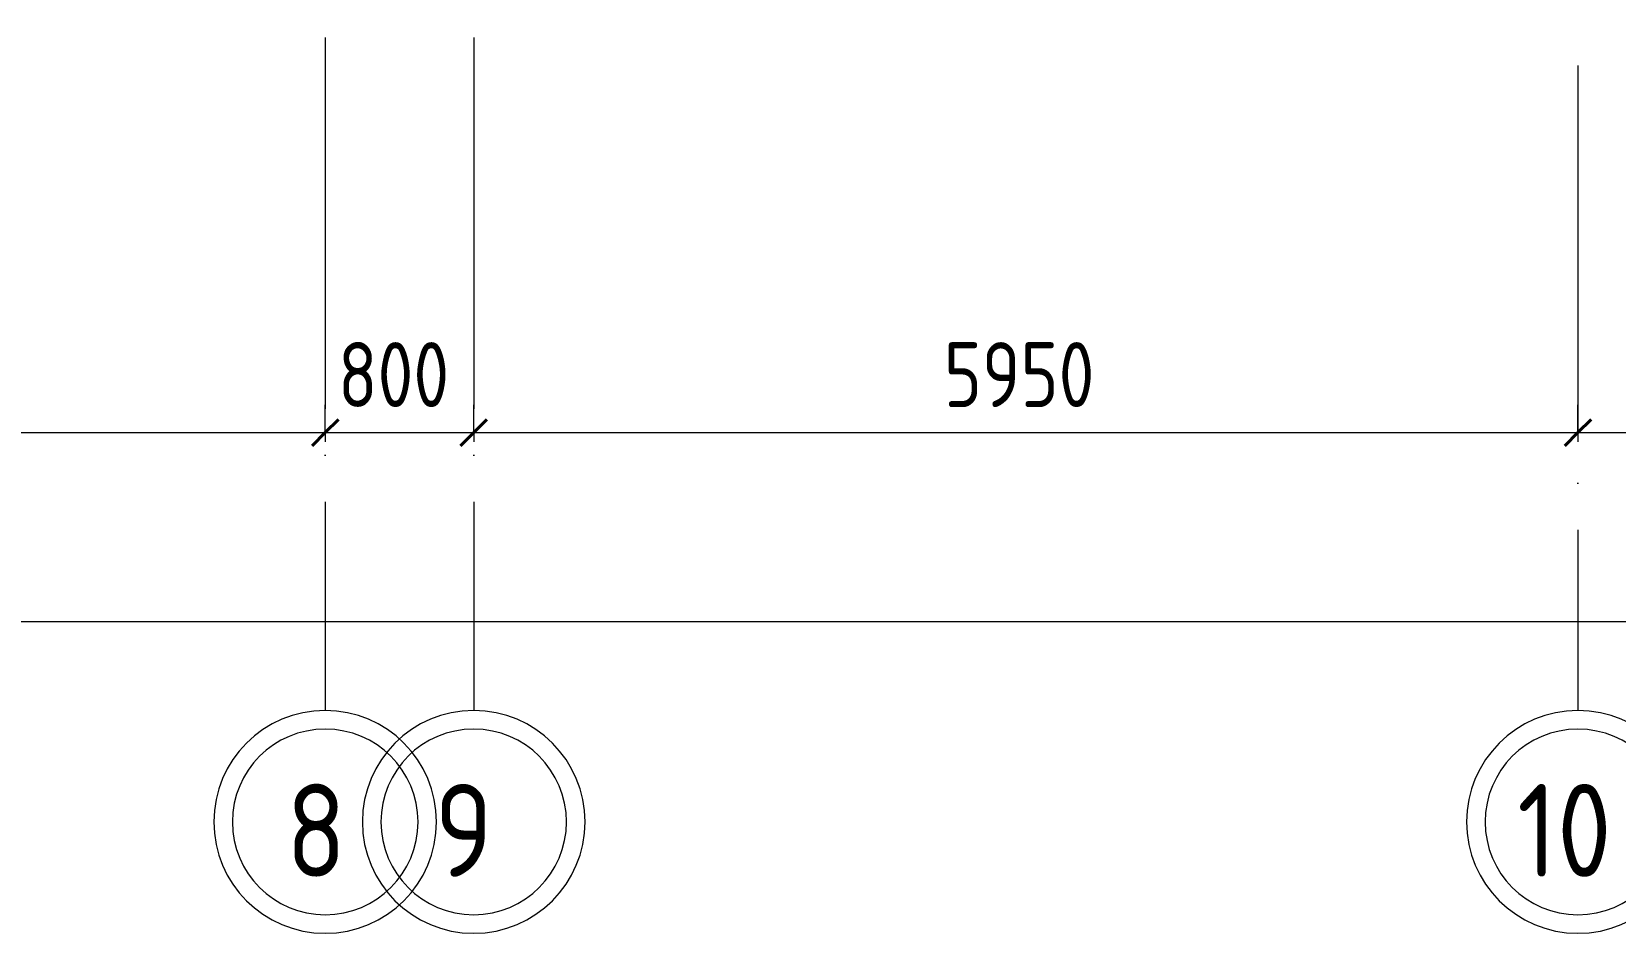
# Model space of a CAD drawing. Header units: millimetres. Extents: x -1073752 to 1436911, y -1379358 to 94781.
# Drawn here: x -1035449 to -1026916, y -932446 to -927589 of the extents above; entities that cross this region are included whole.
import ezdxf

# ---------------------------------------------------------------- set-up
doc = ezdxf.new("R2010")
doc.units = ezdxf.units.MM
doc.linetypes.add('ADSK_Линия сетки', pattern=[25, 20, -2.5, 0, -2.5])
doc.layers.add('Оси', color=252, linetype='Continuous', lineweight=9)
doc.layers.add('Размеры', color=250, linetype='Continuous', lineweight=9)
doc.styles.add('GOST Common_2', font='', dxfattribs={"width": 0.9, "height": 250})
doc.styles.add('GOST Common_4', font='', dxfattribs={"height": 7})
doc.styles.get('GOST Common_2').set_extended_font_data('GOST type B')
doc.styles.get('GOST Common_4').set_extended_font_data('GOST 2.304 type A')

# ---------------------------------------------------------------- blocks, each defined once
blk = doc.blocks.new('1 этаж')
at = {"layer": 'Оси', "color": 251, "linetype": 'ADSK_Линия сетки', "ltscale": 100, "true_color": 0x636466}
for p, q in [((-34705.8, 32206.9), (-34705.8, -33769.9)), ((-41455.8, -2643.7), (-41455.8, -33769.9)), ((-40655.8, -2643.7), (-40655.8, -33769.9))]:
    blk.add_line(p, q, dxfattribs=at)
at = {"layer": 'Оси', "color": 251, "lineweight": 20, "true_color": 0x636466}
for centre, radius, start, end in [((-41455.8, -34369.9), 600, 0, 180), ((-40655.8, -34369.9), 600, 0, 180), ((-34705.8, -34369.9), 600, 0, 180), ((-41455.8, -34369.9), 500, 0, 180), ((-40655.8, -34369.9), 500, 0, 180), ((-34705.8, -34369.9), 500, 0, 180), ((-41455.8, -34369.9), 600, 180, 0), ((-41455.8, -34369.9), 500, 180, 0), ((-40655.8, -34369.9), 600, 180, 0), ((-40655.8, -34369.9), 500, 180, 0), ((-34705.8, -34369.9), 600, 180, 0), ((-34705.8, -34369.9), 500, 180, 0)]:
    blk.add_arc(centre, radius, start, end, dxfattribs=at)
at = {"layer": 'Размеры', "color": 251, "lineweight": 20, "true_color": 0x636466}
for p, q in [((-41455.8, -32272.5), (-41455.8, -32122.5)), ((-41455.8, -32272.5), (-41455.8, -32122.5)), ((-40655.8, -32272.5), (-40655.8, -32122.5)), ((-40655.8, -32272.5), (-40655.8, -32122.5)), ((-34705.8, -32272.5), (-34705.8, -32122.5)), ((-34705.8, -32272.5), (-34705.8, -32122.5)), ((-46655.8, -32272.5), (-41455.8, -32272.5)), ((-41455.8, -32272.5), (-41455.8, -32322.5)), ((-41455.8, -32272.5), (-40655.8, -32272.5)), ((-41455.8, -32272.5), (-41455.8, -32322.5)), ((-40655.8, -32272.5), (-40655.8, -32322.5)), ((-40655.8, -32272.5), (-34705.8, -32272.5)), ((-40655.8, -32272.5), (-40655.8, -32322.5)), ((-34705.8, -32272.5), (-34705.8, -32322.5)), ((-34705.8, -32272.5), (-32955.8, -32272.5)), ((-34705.8, -32272.5), (-34705.8, -32322.5)), ((-65605.8, -33290.8), (2294.2, -33290.8))]:
    blk.add_line(p, q, dxfattribs=at)
at = {"layer": 'Размеры', "color": 251, "lineweight": 40, "true_color": 0x636466}
for p, q in [((-41455.8, -32272.5), (-41385.1, -32201.8)), ((-41455.8, -32272.5), (-41385.1, -32201.8)), ((-40655.8, -32272.5), (-40585.1, -32201.8)), ((-40655.8, -32272.5), (-40585.1, -32201.8)), ((-34705.8, -32272.5), (-34635.1, -32201.8)), ((-34705.8, -32272.5), (-34635.1, -32201.8)), ((-41455.8, -32272.5), (-41526.5, -32343.2)), ((-41455.8, -32272.5), (-41526.5, -32343.2)), ((-40655.8, -32272.5), (-40726.5, -32343.2)), ((-40655.8, -32272.5), (-40726.5, -32343.2)), ((-34705.8, -32272.5), (-34776.5, -32343.2)), ((-34705.8, -32272.5), (-34776.5, -32343.2))]:
    blk.add_line(p, q, dxfattribs=at)
at = {"layer": 'Оси', "color": 251, "true_color": 0x636466, "style": 'GOST Common_2', "width": 0.9}
for s, p in [('8', (-41666.9, -34665.3)), ('9', (-40866.9, -34665.3)), ('10', (-35033, -34665.3))]:
    blk.add_text(s, height=500, dxfattribs=at).set_placement(p)
at = {"layer": 'Размеры', "color": 251, "lineweight": 20, "true_color": 0x636466, "char_height": 350, "attachment_point": 1, "line_spacing_factor": 1.022761, "style": 'GOST Common_4'}
for s, insert, width in [('800', (-41386.9, -31785.1), 794.685), ('5950', (-38122.3, -31785.1), 1059.58)]:
    blk.add_mtext(s, dxfattribs=dict(at, insert=insert, width=width))

msp = doc.modelspace()

# ---------------------------------------------------------------- block references
msp.add_blockref('1 этаж', (-992411.4, -897475.7))

doc.saveas('drawing.dxf')
